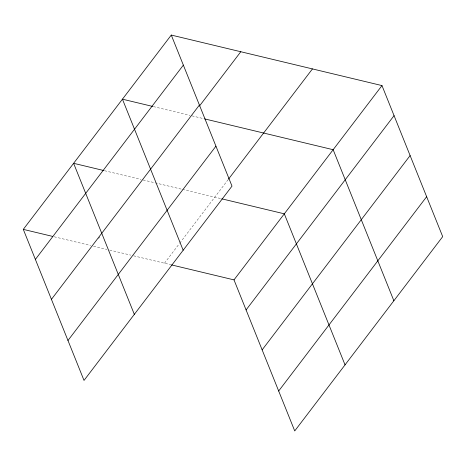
<?xml version="1.0" encoding="UTF-8"?>
<svg xmlns="http://www.w3.org/2000/svg" width="466" height="466" viewBox="0 0 466 466"><rect width="100%" height="100%" fill="white"/><g stroke="black" fill="none" stroke-linecap="round" stroke-linejoin="round"><path stroke-width="0.35" stroke-dasharray="2.33 1.75" d="M98.518 238.575L99.835 236.85M164.469 263.214L179.346 243.683M179.783 243.112L227.979 179.824M153.349 106.592L189.866 115.352M191.975 115.853L203.916 118.719M104.512 170.713L141.035 179.468M143.144 179.975L181.775 189.237M182.474 189.406L221.105 198.667M54.202 236.78L90.724 245.535M93.532 246.211L106.877 249.409M109.691 250.079L130.76 255.135M133.567 255.805L170.795 264.729"/><path stroke-width="0.7" d="M171.272 35.067L231.998 186.115L84.02 380.419L23.3 229.371L171.272 35.067L381.98 85.581L442.7 236.629L294.728 430.933L234.002 279.885L171.494 264.898M35.381 259.422L183.354 65.112M51.435 299.353L199.407 105.042M199.454 106.032L240.805 51.732M67.972 340.489L215.944 146.184M228.422 179.247L312.447 68.91M234.002 279.885L381.98 85.581M246.083 309.937L394.061 115.632M262.137 349.867L410.109 155.562M278.674 391.009L426.646 196.699M152.644 106.423L122.441 99.182L183.167 250.236M204.615 118.888L333.149 149.703L393.869 300.751M103.813 170.544L73.611 163.304L134.336 314.358M221.804 198.836L284.312 213.824L345.038 364.872M23.3 229.371L52.798 236.443"/></g></svg>
